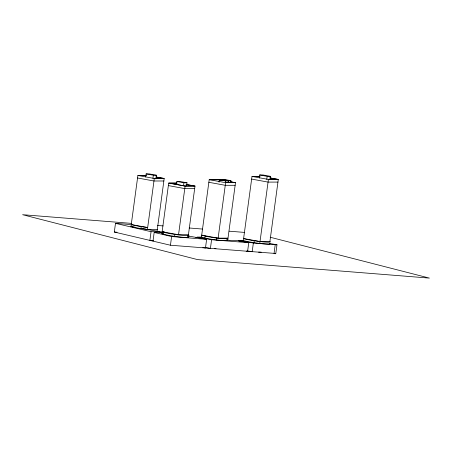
<?xml version="1.0" encoding="UTF-8"?>
<svg xmlns="http://www.w3.org/2000/svg" width="452" height="452" viewBox="0 0 452 452"><rect width="100%" height="100%" fill="white"/><g stroke="black" fill="none" stroke-linecap="round" stroke-linejoin="round"><path stroke-width="0.68" d="M276.974 244.809L253.357 243.063L239.198 240.47L243.345 240.464A14.266 1.147 7.7 0 0 253.973 242.656L259.759 243.475A13.475 1.079 7.7 0 0 269.646 243.464L276.974 244.809L275.805 253.493L170.444 245.227L114.316 232.034L115.492 223.35L130.526 224.548M146.459 175.449L137.888 175.461L130.995 226.463A17.831 1.429 7.7 0 0 140.939 228.548L147.408 229.475L157.302 229.463M145.702 177.003L146.12 173.907L149.171 173.901L156.386 175.223L155.883 178.941M140.939 228.548L141.199 226.621A17.831 1.429 7.7 0 1 131.255 224.531A17.108 1.373 7.7 0 1 131.718 224.186M152.917 178.325L153.335 175.229L156.386 175.223M147.408 229.475L154.307 178.472L164.195 178.461L157.03 231.464M141.939 228.469L159.528 231.695L151.053 231.706L149.878 240.391L153.409 240.385M153.002 241.125L154.177 232.441L162.172 232.43L158.177 231.701M162.624 231.39L162.127 231.718L178.54 234.729L188.427 234.718L188.891 235.402L188.631 237.328L187.422 237.424A11.927 0.955 7.7 0 1 174.608 236.368A18.916 1.52 7.7 0 1 163.505 234.221L161.867 233.644L168.703 183.066L177.274 183.054M163.505 234.221L163.765 232.294L162.127 231.718L164.183 231.718M176.45 184.597L176.868 181.506L179.958 181.501L187.015 182.794L186.597 185.891M170.444 245.227L171.613 236.543L154.177 232.441M174.608 236.368L174.873 234.435A18.916 1.52 7.7 0 1 163.765 232.294M183.506 185.896L183.924 182.8L187.015 182.794M178.54 234.729L185.117 186.077L195.01 186.066L188.399 234.95M187.422 237.424L187.682 235.498L188.891 235.402M246.238 251.137L247.589 251.385L248.764 242.701L211.587 239.729L197.083 237.068L201.439 237.063L209.203 179.67L219.09 179.659L221.825 180.162M248.764 242.701L236.622 240.47L230 240.481L227.746 240.063L226.757 240.537A14.266 1.141 7.7 0 1 216.322 239.961A12.046 0.966 7.7 0 1 204.88 237.972L205.146 236.046L201.705 235.136L218.118 238.147L228.006 238.136L227.017 238.611A14.266 1.141 7.7 0 1 216.581 238.034A12.046 0.966 7.7 0 1 205.146 236.046M188.631 237.328L188.168 236.645L191.959 236.645L206.637 239.334L205.468 248.018L202.795 247.532M219.022 181.721L219.288 179.749L221.299 180.122M219.107 182.201L219.423 179.845L222.367 179.839L228.475 180.964L225.537 180.964L219.423 179.845M211.587 239.729L210.412 248.414L205.575 247.526M222.367 179.839L222.412 179.489L224.401 179.484L230.921 180.681L230.656 182.625M216.322 239.961L216.581 238.034M225.294 182.732L225.537 180.964M218.118 238.147L225.616 182.681L235.503 182.67L227.746 240.063M228.237 182.732L228.526 180.608M228.667 182.631L228.932 180.681L230.921 180.681M226.757 240.537L227.017 238.611M243.345 240.464L252.001 176.421L259.917 176.41M259.245 178.065L259.663 174.969L262.94 174.964L270.449 176.342L270.03 179.438M253.357 243.063L252.182 251.747L247.464 250.883M253.973 242.656L254.233 240.73A14.266 1.147 7.7 0 1 243.605 238.537L260.019 241.549L269.906 241.537L278.308 179.421L270.098 177.913M266.753 179.438L267.172 176.348L270.449 176.342M259.759 243.475L268.415 179.433L278.308 179.421M275.206 244.809L274.031 253.493L275.387 253.781M161.867 233.644L162.364 233.317M138.707 175.557L145.996 175.545M252.945 176.529L260.007 176.517M154.104 178.382L163.381 178.37L156.013 177.02L164.195 178.461M268.183 179.325L277.364 179.314L269.742 177.913M210.005 179.76L219.288 179.749M163.856 180.986L153.962 180.998L137.549 177.986M277.946 182.088L268.059 182.099L251.64 179.088M225.418 182.591L234.701 182.58L230.684 181.84M176.8 183.15L169.506 183.156L184.919 185.987L194.207 185.975L186.162 184.501M235.153 185.292L225.26 185.309L208.847 182.292M194.665 188.591L184.778 188.603L168.364 185.591M195.818 237.351L198.592 237.345M197.49 237.656L200.27 237.656M238.407 240.797L240.984 240.797M239.848 241.063L242.425 241.057M258.584 252.159L261.222 252.154M131.515 223.39L22.6 214.7L197.53 259.595L429.4 278.099L270.194 237.238M157.511 225.469L163.132 225.915M189.134 227.989L202.479 229.057M229.181 231.187L244.639 232.418M114.316 232.034L117.051 232.249M171.613 236.543L206.637 239.334M254.233 240.73L260.019 241.549A13.475 1.079 7.7 0 0 269.906 241.537M141.199 226.621L147.668 227.548L131.255 224.531M259.663 174.969L267.172 176.348M252.001 176.421L268.415 179.433M222.412 179.489L228.932 180.681M230.718 181.794L235.503 182.67M209.203 179.67L225.616 182.681M146.12 173.907L153.335 175.229M176.868 181.506L183.924 182.8M137.888 175.461L154.307 178.472M186.117 184.433L195.01 186.066M168.703 183.066L185.117 186.077M135.781 227.339L130.995 226.463A17.108 1.373 7.7 0 1 131.459 226.113M158.963 231.695L162.291 232.311M214.632 248.385L215.999 248.634M115.492 223.35L151.053 231.706M201.439 237.063L204.88 237.972M187.682 235.498A11.927 0.955 7.7 0 1 174.873 234.435"/></g></svg>
